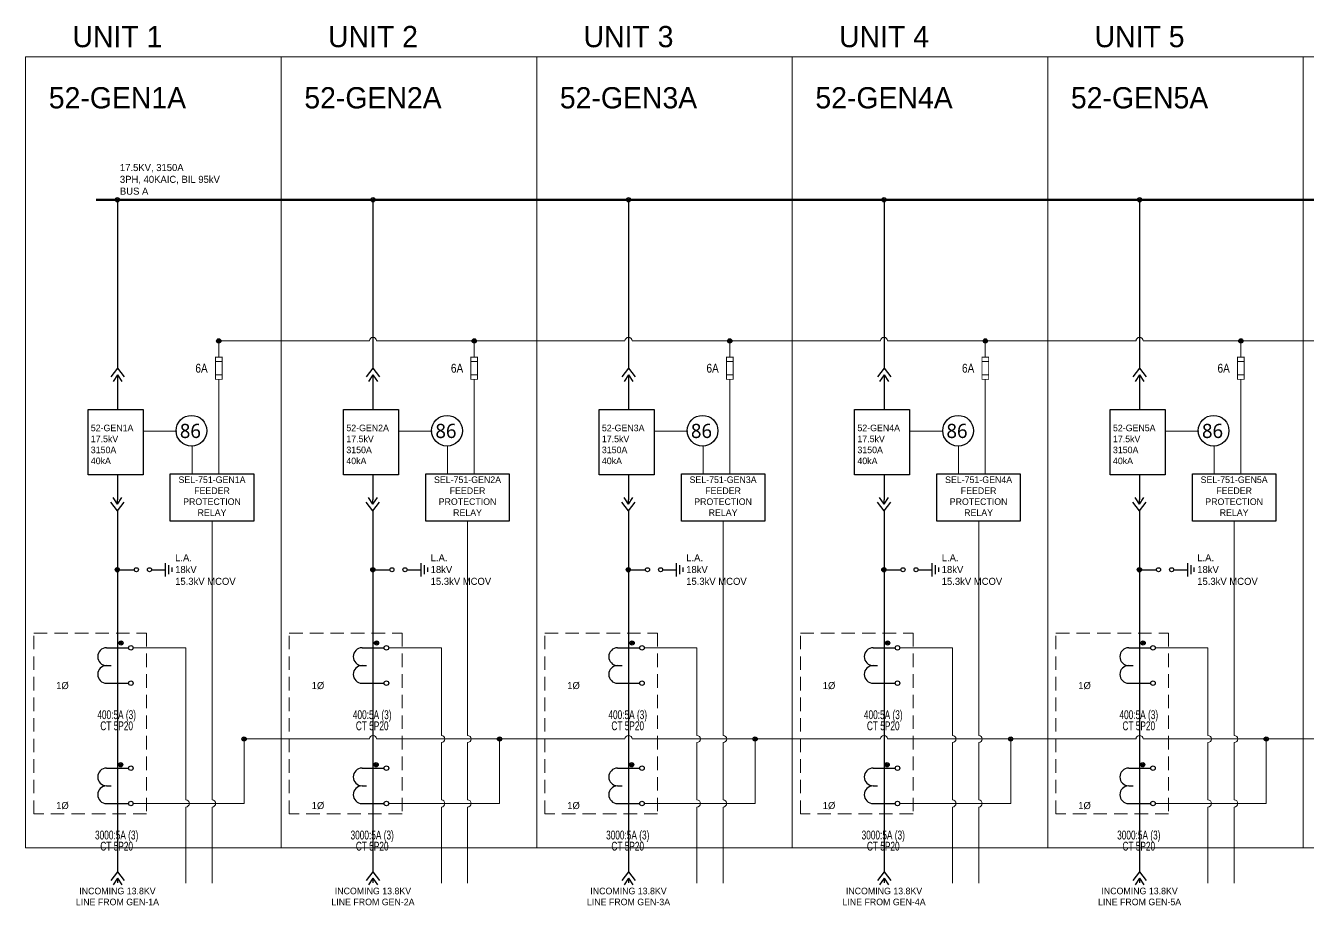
# Model space of a CAD drawing. Header units: metres. Extents: x 0.1 to 36.6, y 3.5 to 21.
# Drawn here: x 0.13 to 18.24, y 8.62 to 21.04 of the extents above; entities that cross this region are included whole.
import ezdxf
from ezdxf.enums import TextEntityAlignment as Align

# ---------------------------------------------------------------- set-up
doc = ezdxf.new("R2010")
doc.units = ezdxf.units.M
doc.header["$LTSCALE"] = 0.15
doc.linetypes.add('DASHED', pattern=[1.524, 1.27, -0.254])
for name, color, linetype, lineweight in [('SLD_BUS', 5, 'Continuous', 50), ('SLD_CONTROL', 7, 'Continuous', 13), ('SLD_CUBICLE', 8, 'Continuous', 13), ('SLD_SYMS', 7, 'Continuous', 25), ('SLD_TEXT', 7, 'Continuous', 13), ('SLD_WIRE', 7, 'Continuous', 25)]:
    doc.layers.add(name, color=color, linetype=linetype, lineweight=lineweight)
doc.layers.add('SYMS', color=7, linetype='Continuous')
doc.layers.add('WIRES', color=7, linetype='Continuous')
doc.styles.add('OpenSans', font='OpenSans-Regular.ttf')
doc.styles.add('WD', font='txt')

# ---------------------------------------------------------------- blocks, each defined once
blk = doc.blocks.new('WDDOT')
for radius in [0.03, 0.0187, 0.00929]:
    blk.add_circle((0, 0), radius)
blk = doc.blocks.new('VFU1_1-')
at = {"const_width": 0.0125}
blk.add_lwpolyline([(-0.047, 0.156), (-0.047, -0.156), (0.047, -0.156), (0.047, 0.156)], close=True, dxfattribs=at)
for points in [[(-0.047, 0.094), (0.047, 0.094)], [(-0.047, -0.094), (0.047, -0.094)]]:
    blk.add_lwpolyline(points, dxfattribs=at)
at = {"style": 'WD', "width": 0.85}
for tag, p in [('INST', (0.125, 0.281)), ('LOC', (0.125, 0.109)), ('TAG1', (0.127, -0.061)), ('DESC1', (0.125, -0.234)), ('DESC2', (0.125, -0.406)), ('DESC3', (0.125, -0.578))]:
    blk.add_attdef(tag, p, '', height=0.125, dxfattribs=at)
at = {"linetype": 'Continuous', "style": 'WD', "width": 0.85, "flags": 8}
blk.add_attdef('TERM01', text='', height=0.125, dxfattribs=at).set_placement((-0.055, 0.175), align=Align.RIGHT)
at = {"style": 'WD', "width": 0.85}
blk.add_attdef('RATING1', text='', height=0.125, dxfattribs=at).set_placement((-0.156, -0.062), align=Align.RIGHT)
at = {"color": 7, "style": 'WD'}
for tag, p in [('X4LINK', (-0.125, 0)), ('X1LINK', (0.125, 0))]:
    blk.add_attdef(tag, p, '', height=0.01, dxfattribs=at)
at = {"color": 7, "style": 'WD', "flags": 1}
for tag, p in [('X2TERM01', (0, 0.156)), ('X8TERM02', (0, -0.156))]:
    blk.add_attdef(tag, p, '', height=0.0125, dxfattribs=at)
at = {"linetype": 'Continuous', "style": 'WD', "width": 0.85, "flags": 8}
blk.add_attdef('TERM02', text='', height=0.125, dxfattribs=at).set_placement((-0.041, -0.182), align=Align.TOP_RIGHT)
at = {"style": 'WD', "flags": 9}
for tag, p in [('WDBLKNAM', (-0.129, -0.169)), ('FAMILY', (-0.142, -0.036)), ('WDTYPE', (-0.129, -0.153))]:
    blk.add_attdef(tag, text='', height=0.01, dxfattribs=at).set_placement(p, align=Align.RIGHT)
at = {"linetype": 'Continuous', "style": 'WD', "flags": 9}
blk.add_attdef('ASSYCODE', text='', height=0.01, dxfattribs=at).set_placement((-0.153, -0.106), align=Align.CENTER)
for tag, p in [('MFG', (-0.142, -0.088)), ('CAT', (-0.142, -0.073))]:
    blk.add_attdef(tag, text='', height=0.01, dxfattribs=at).set_placement(p, align=Align.RIGHT)
blk = doc.blocks.new('VCN1PJ')
for p, q in [((0, 0.062), (-0.094, -0.062)), ((0, 0.062), (0.094, -0.062)), ((0, -0.031), (-0.062, -0.125)), ((0, -0.031), (0.062, -0.125)), ((0, -0.031), (0, -0.094))]:
    blk.add_line(p, q)
at = {"style": 'WD', "width": 0.7}
for tag, p in [('INST', (0.229, 0.85)), ('LOC', (-0.062, 0.68)), ('DESC1', (-0.062, 0.511)), ('DESC2', (-0.062, 0.354))]:
    blk.add_attdef(tag, text='', height=0.125, dxfattribs=at).set_placement(p, align=Align.RIGHT)
at = {"style": 'WD'}
blk.add_attdef('TAG1', text='', height=0.125, dxfattribs=at).set_placement((-0.062, 0.094), align=Align.RIGHT)
at = {"linetype": 'Continuous', "style": 'WD', "flags": 8}
blk.add_attdef('TERM02', (0.047, 0.062), '', height=0.125, dxfattribs=at)
at = {"style": 'WD'}
for tag, p, height, flags in [('WDBLKNAM', (-0.132, 0.045), 0.01, 9), ('FAMILY', (-0.132, 0.064), 0.01, 9), ('X2TERM02', (0, 0.062), 0.0125, 1), ('X2TERMDESC02', (0.026, 0.042), 0.01, 1), ('X8TERM01', (0, -0.094), 0.0125, 1), ('X8TERMDESC01', (0.013, -0.115), 0.01, 1)]:
    blk.add_attdef(tag, p, '', height=height, dxfattribs=dict(at, flags=flags))
at = {"linetype": 'Continuous', "style": 'WD', "flags": 9}
for tag, p in [('MFG', (-0.109, 0)), ('CAT', (-0.107, 0.019)), ('ASSYCODE', (-0.109, -0.014))]:
    blk.add_attdef(tag, text='', height=0.01, dxfattribs=at).set_placement(p, align=Align.CENTER)
at = {"style": 'WD'}
for tag, p in [('X4LINK', (-0.125, -0.062)), ('X1LINK', (0.125, -0.062))]:
    blk.add_attdef(tag, p, '', height=0.01, dxfattribs=at)
at = {"linetype": 'Continuous', "style": 'WD', "flags": 8}
blk.add_attdef('TERM01', text='', height=0.125, dxfattribs=at).set_placement((0.047, -0.156), align=Align.TOP_LEFT)
blk = doc.blocks.new('HGND2')
for p, q in [((0, 0.09375), (0, -0.09375)), ((0.046875, 0.0625), (0.046875, -0.0625)), ((0.09375, 0.03125), (0.09375, -0.03125))]:
    blk.add_line(p, q)
at = {"style": 'WD', "flags": 1}
blk.add_attdef('X4TERM01', (0, 0), '', height=0.01, dxfattribs=at)
blk = doc.blocks.new('ARRESTER')
at = {"color": 7, "ltscale": 0.2}
for centre in [(0.27, 0), (0.455, 0)]:
    blk.add_circle(centre, 0.0289, dxfattribs=at)
at = {"layer": 'WIRES', "color": 7, "ltscale": 0.2}
for p, q in [((0, 0), (0.241, 0)), ((0.484, 0), (0.677, 0))]:
    blk.add_line(p, q, dxfattribs=at)
at = {"layer": 'SYMS', "color": 7, "ltscale": 0.2}
for name, p in [('WDDOT', (0, 0)), ('HGND2', (0.677, 0))]:
    blk.add_blockref(name, p, dxfattribs=at)
at = {"color": 7, "ltscale": 0.2, "insert": (0.817, 0.22), "char_height": 0.1, "attachment_point": 1, "style": 'WD'}
blk.add_mtext('L.A.\\P18kV\\P15.3kV MCOV', dxfattribs=at)
blk = doc.blocks.new('VXF1CT')
for p, q in [((-0.344, 0.25), (-0.032, 0.25)), ((-0.344, 0), (-0.281, 0)), ((-0.344, -0.25), (-0.032, -0.25))]:
    blk.add_line(p, q)
for centre in [(0, 0.249), (0, -0.249)]:
    blk.add_circle(centre, 0.0322)
for centre in [(-0.344, 0.125), (-0.344, -0.125)]:
    blk.add_arc(centre, 0.125, 90, 270)
at = {"linetype": 'Continuous', "style": 'WD', "flags": 8}
for tag, p in [('TERM02', (-0.045, 0.267)), ('TERM01', (-0.055, -0.231))]:
    blk.add_attdef(tag, text='', height=0.125, dxfattribs=at).set_placement(p, align=Align.RIGHT)
at = {"style": 'WD'}
for tag, p, height, flags in [('FAMILY', (-0.196, 0.191), 0.01, 9), ('X2TERM02', (0, 0.281), 0.0125, 1), ('X1TERM02', (0.032, 0.249), 0.0125, 1), ('X8TERM01', (0, -0.283), 0.0125, 1), ('X1TERM01', (0.032, -0.251), 0.0125, 1)]:
    blk.add_attdef(tag, p, '', height=height, dxfattribs=dict(at, flags=flags))
blk.add_attdef('TYPE', text='', height=0.125, dxfattribs=at).set_placement((-0.047, -0.047), align=Align.CENTER)
at = {"linetype": 'Continuous', "style": 'WD', "flags": 9}
for tag, p in [('ASSYCODE', (-0.171, 0.119)), ('MFG', (-0.173, 0.143)), ('CAT', (-0.171, 0.162))]:
    blk.add_attdef(tag, text='', height=0.01, dxfattribs=at).set_placement(p, align=Align.CENTER)
at = {"style": 'WD'}
blk.add_attdef('TAG1', (0.281, 0.031), '', height=0.125, dxfattribs=at)
at = {"style": 'WD', "width": 0.7}
blk.add_attdef('RATING1', (0.281, -0.125), '', height=0.125, dxfattribs=at)
for tag, p in [('INST', (-0.227, -0.422)), ('LOC', (-0.201, -0.601)), ('DESC1', (-0.201, -0.757)), ('DESC2', (-0.201, -0.914))]:
    blk.add_attdef(tag, text='', height=0.125, dxfattribs=at).set_placement(p, align=Align.CENTER)
blk = doc.blocks.new('DEVICE_BUBBLE')
blk.add_circle((-0.008, 0.004), 0.217)
at = {"style": 'OpenSans'}
blk.add_attdef('DB', (-0.172, -0.099), '', height=0.2, dxfattribs=at)

msp = doc.modelspace()

# ---------------------------------------------------------------- linework, layer by layer
at = {"layer": 'SLD_BUS'}
msp.add_line((1.13, 18.583), (33.92, 18.583), dxfattribs=at)
at = {"layer": 'SLD_CONTROL'}
for p, q in [((2.861, 16.36), (2.861, 16.59)), ((2.861, 16.59), (4.99, 16.59)), ((5.09, 16.59), (8.6, 16.59)), ((6.471, 16.36), (6.471, 16.59)), ((8.7, 16.59), (12.21, 16.59)), ((10.081, 16.36), (10.081, 16.59)), ((12.31, 16.59), (15.82, 16.59)), ((13.691, 16.36), (13.691, 16.59)), ((15.92, 16.59), (19.43, 16.59)), ((17.301, 16.36), (17.301, 16.59)), ((2.861, 14.715), (2.861, 16.048)), ((6.471, 14.715), (6.471, 16.048)), ((10.081, 14.715), (10.081, 16.048)), ((13.691, 14.715), (13.691, 16.048)), ((17.301, 14.715), (17.301, 16.048)), ((1.792, 15.318), (2.267, 15.318)), ((5.402, 15.318), (5.877, 15.318)), ((9.012, 15.318), (9.487, 15.318)), ((12.622, 15.318), (13.097, 15.318)), ((16.232, 15.318), (16.707, 15.318)), ((2.484, 15.101), (2.484, 14.715)), ((6.094, 15.101), (6.094, 14.715)), ((9.704, 15.101), (9.704, 14.715)), ((13.314, 15.101), (13.314, 14.715)), ((16.924, 15.101), (16.924, 14.715)), ((2.767, 10.109), (2.767, 14.043)), ((6.377, 11.02), (6.377, 14.043)), ((9.987, 11.02), (9.987, 14.043)), ((13.597, 11.02), (13.597, 14.043)), ((17.207, 11.02), (17.207, 14.043)), ((1.654, 12.255), (2.396, 12.255)), ((2.396, 10.109), (2.396, 12.255)), ((5.264, 12.255), (6.006, 12.255)), ((6.006, 11.02), (6.006, 12.255)), ((8.874, 12.255), (9.616, 12.255)), ((9.616, 11.02), (9.616, 12.255)), ((12.484, 12.255), (13.226, 12.255)), ((13.226, 11.02), (13.226, 12.255)), ((16.094, 12.255), (16.836, 12.255)), ((16.836, 11.02), (16.836, 12.255)), ((3.219, 10.059), (3.219, 10.97)), ((3.219, 10.97), (4.99, 10.97)), ((5.09, 10.97), (8.6, 10.97)), ((6.006, 10.109), (6.006, 10.92)), ((6.377, 10.109), (6.377, 10.92)), ((6.829, 10.059), (6.829, 10.97)), ((8.7, 10.97), (12.21, 10.97)), ((9.616, 10.109), (9.616, 10.92)), ((9.987, 10.109), (9.987, 10.92)), ((10.439, 10.059), (10.439, 10.97)), ((12.31, 10.97), (15.82, 10.97)), ((13.226, 10.109), (13.226, 10.92)), ((13.597, 10.109), (13.597, 10.92)), ((14.049, 10.059), (14.049, 10.97)), ((15.92, 10.97), (19.43, 10.97)), ((16.836, 10.109), (16.836, 10.92)), ((17.207, 10.109), (17.207, 10.92)), ((17.659, 10.059), (17.659, 10.97)), ((1.654, 10.059), (3.219, 10.059)), ((2.396, 8.936), (2.396, 10.009)), ((2.767, 8.936), (2.767, 10.009)), ((5.264, 10.059), (6.829, 10.059)), ((6.006, 8.936), (6.006, 10.009)), ((6.377, 8.936), (6.377, 10.009)), ((8.874, 10.059), (10.439, 10.059)), ((9.616, 8.936), (9.616, 10.009)), ((9.987, 8.936), (9.987, 10.009)), ((12.484, 10.059), (14.049, 10.059)), ((13.226, 8.936), (13.226, 10.009)), ((13.597, 8.936), (13.597, 10.009)), ((16.094, 10.059), (17.659, 10.059)), ((16.836, 8.936), (16.836, 10.009)), ((17.207, 8.936), (17.207, 10.009))]:
    msp.add_line(p, q, dxfattribs=at)
for centre, start, end in [((5.04, 16.59), 0, 180), ((8.65, 16.59), 0, 180), ((12.26, 16.59), 0, 180), ((15.87, 16.59), 0, 180), ((5.04, 10.97), 0, 180), ((6.006, 10.97), 270, 90), ((6.377, 10.97), 270, 90), ((8.65, 10.97), 0, 180), ((9.616, 10.97), 270, 90), ((9.987, 10.97), 270, 90), ((12.26, 10.97), 0, 180), ((13.226, 10.97), 270, 90), ((13.597, 10.97), 270, 90), ((15.87, 10.97), 0, 180), ((16.836, 10.97), 270, 90), ((17.207, 10.97), 270, 90), ((2.396, 10.059), 270, 90), ((2.767, 10.059), 270, 90), ((6.006, 10.059), 270, 90), ((6.377, 10.059), 270, 90), ((9.616, 10.059), 270, 90), ((9.987, 10.059), 270, 90), ((13.226, 10.059), 270, 90), ((13.597, 10.059), 270, 90), ((16.836, 10.059), 270, 90), ((17.207, 10.059), 270, 90)]:
    msp.add_arc(centre, 0.05, start, end, dxfattribs=at)
at = {"layer": 'SLD_CUBICLE'}
for points in [[(0.133, 20.602), (3.743, 20.602), (3.743, 9.435), (0.133, 9.435)], [(3.743, 20.602), (7.353, 20.602), (7.353, 9.435), (3.743, 9.435)], [(7.353, 20.602), (10.963, 20.602), (10.963, 9.435), (7.353, 9.435)], [(10.963, 20.602), (14.573, 20.602), (14.573, 9.435), (10.963, 9.435)], [(14.573, 20.602), (18.183, 20.602), (18.183, 9.435), (14.573, 9.435)], [(18.183, 20.602), (21.793, 20.602), (21.793, 9.435), (18.183, 9.435)]]:
    msp.add_lwpolyline(points, close=True, dxfattribs=at)
at = {"layer": 'SLD_CUBICLE', "linetype": 'DASHED'}
for points in [[(0.248, 12.465), (1.841, 12.465), (1.841, 9.912), (0.248, 9.912)], [(3.858, 12.465), (5.451, 12.465), (5.451, 9.912), (3.858, 9.912)], [(7.468, 12.465), (9.061, 12.465), (9.061, 9.912), (7.468, 9.912)], [(11.078, 12.465), (12.671, 12.465), (12.671, 9.912), (11.078, 9.912)], [(14.688, 12.465), (16.281, 12.465), (16.281, 9.912), (14.688, 9.912)]]:
    msp.add_lwpolyline(points, close=True, dxfattribs=at)
at = {"layer": 'SLD_SYMS'}
for points in [[(1.015, 15.622), (1.792, 15.622), (1.792, 14.701), (1.015, 14.701)], [(4.625, 15.622), (5.402, 15.622), (5.402, 14.701), (4.625, 14.701)], [(8.235, 15.622), (9.012, 15.622), (9.012, 14.701), (8.235, 14.701)], [(11.845, 15.622), (12.622, 15.622), (12.622, 14.701), (11.845, 14.701)], [(15.455, 15.622), (16.232, 15.622), (16.232, 14.701), (15.455, 14.701)], [(2.177, 14.715), (3.355, 14.715), (3.355, 14.043), (2.177, 14.043)], [(5.787, 14.715), (6.965, 14.715), (6.965, 14.043), (5.787, 14.043)], [(9.397, 14.715), (10.575, 14.715), (10.575, 14.043), (9.397, 14.043)], [(13.007, 14.715), (14.185, 14.715), (14.185, 14.043), (13.007, 14.043)], [(16.617, 14.715), (17.795, 14.715), (17.795, 14.043), (16.617, 14.043)]]:
    msp.add_lwpolyline(points, close=True, dxfattribs=at)
at = {"layer": 'SLD_WIRE'}
for p, q in [((1.43, 18.583), (1.43, 16.207)), ((5.04, 18.583), (5.04, 16.207)), ((8.65, 18.583), (8.65, 16.207)), ((12.26, 18.583), (12.26, 16.207)), ((15.87, 18.583), (15.87, 16.207)), ((1.43, 16.051), (1.43, 15.622)), ((5.04, 16.051), (5.04, 15.622)), ((8.65, 16.051), (8.65, 15.622)), ((12.26, 16.051), (12.26, 15.622)), ((15.87, 16.051), (15.87, 15.622)), ((1.43, 14.701), (1.43, 14.346)), ((5.04, 14.701), (5.04, 14.346)), ((8.65, 14.701), (8.65, 14.346)), ((12.26, 14.701), (12.26, 14.346)), ((15.87, 14.701), (15.87, 14.346)), ((1.43, 14.189), (1.43, 9.097)), ((5.04, 14.189), (5.04, 9.097)), ((8.65, 14.189), (8.65, 9.097)), ((12.26, 14.189), (12.26, 9.097)), ((15.87, 14.189), (15.87, 9.097))]:
    msp.add_line(p, q, dxfattribs=at)

# ---------------------------------------------------------------- block references
at = {"layer": 'SLD_SYMS'}
for name, p in [('WDDOT', (1.43, 18.583)), ('WDDOT', (5.04, 18.583)), ('WDDOT', (8.65, 18.583)), ('WDDOT', (12.26, 18.583)), ('WDDOT', (15.87, 18.583)), ('WDDOT', (2.861, 16.59)), ('WDDOT', (6.471, 16.59)), ('WDDOT', (10.081, 16.59)), ('WDDOT', (13.691, 16.59)), ('WDDOT', (17.301, 16.59)), ('VCN1PJ', (1.43, 16.144)), ('VCN1PJ', (5.04, 16.144)), ('VCN1PJ', (8.65, 16.144)), ('VCN1PJ', (12.26, 16.144)), ('VCN1PJ', (15.87, 16.144)), ('ARRESTER', (1.428, 13.359)), ('ARRESTER', (5.038, 13.359)), ('ARRESTER', (8.648, 13.359)), ('ARRESTER', (12.258, 13.359)), ('ARRESTER', (15.868, 13.359)), ('WDDOT', (1.48, 12.325)), ('WDDOT', (5.09, 12.325)), ('WDDOT', (8.7, 12.325)), ('WDDOT', (12.31, 12.325)), ('WDDOT', (15.92, 12.325)), ('WDDOT', (3.219, 10.97)), ('WDDOT', (6.829, 10.97)), ('WDDOT', (10.439, 10.97)), ('WDDOT', (14.049, 10.97)), ('WDDOT', (17.659, 10.97)), ('WDDOT', (1.474, 10.606)), ('WDDOT', (5.084, 10.606)), ('WDDOT', (8.694, 10.606)), ('WDDOT', (12.304, 10.606)), ('WDDOT', (15.914, 10.606)), ('VCN1PJ', (1.43, 9.034)), ('VCN1PJ', (5.04, 9.034)), ('VCN1PJ', (8.65, 9.034)), ('VCN1PJ', (12.26, 9.034)), ('VCN1PJ', (15.87, 9.034))]:
    msp.add_blockref(name, p, dxfattribs=at)
ref = msp.add_blockref('VFU1_1-', (2.861, 16.204), dxfattribs=at)
ref.add_attrib('RATING1', '6A', dxfattribs={"layer": '0', "height": 0.125, "style": 'WD', "width": 0.85}).set_placement((2.705, 16.142), align=Align.RIGHT)
ref = msp.add_blockref('VFU1_1-', (6.471, 16.204), dxfattribs=at)
ref.add_attrib('RATING1', '6A', dxfattribs={"layer": '0', "height": 0.125, "style": 'WD', "width": 0.85}).set_placement((6.315, 16.142), align=Align.RIGHT)
ref = msp.add_blockref('VFU1_1-', (10.081, 16.204), dxfattribs=at)
ref.add_attrib('RATING1', '6A', dxfattribs={"layer": '0', "height": 0.125, "style": 'WD', "width": 0.85}).set_placement((9.925, 16.142), align=Align.RIGHT)
ref = msp.add_blockref('VFU1_1-', (13.691, 16.204), dxfattribs=at)
ref.add_attrib('RATING1', '6A', dxfattribs={"layer": '0', "height": 0.125, "style": 'WD', "width": 0.85}).set_placement((13.535, 16.142), align=Align.RIGHT)
ref = msp.add_blockref('VFU1_1-', (17.301, 16.204), dxfattribs=at)
ref.add_attrib('RATING1', '6A', dxfattribs={"layer": '0', "height": 0.125, "style": 'WD', "width": 0.85}).set_placement((17.145, 16.142), align=Align.RIGHT)
for p in [(2.484, 15.318), (6.094, 15.318), (9.704, 15.318), (13.314, 15.318), (16.924, 15.318)]:
    msp.add_blockref('DEVICE_BUBBLE', p, dxfattribs=at).add_auto_attribs({'DB': '86'})
at = {"layer": 'SLD_SYMS', "rotation": 180}
for p in [(1.43, 14.252), (5.04, 14.252), (8.65, 14.252), (12.26, 14.252), (15.87, 14.252)]:
    msp.add_blockref('VCN1PJ', p, dxfattribs=at)
at = {"layer": 'SLD_SYMS'}
ref = msp.add_blockref('VXF1CT', (1.62, 12.007), dxfattribs=at)
ref.add_attrib('DESC1', '400:5A (3)', dxfattribs={"layer": '0', "height": 0.125, "style": 'WD', "width": 0.7}).set_placement((1.419, 11.25), align=Align.CENTER)
ref.add_attrib('DESC2', 'CT 5P20', dxfattribs={"layer": '0', "height": 0.125, "style": 'WD', "width": 0.7}).set_placement((1.419, 11.093), align=Align.CENTER)
ref = msp.add_blockref('VXF1CT', (5.23, 12.007), dxfattribs=at)
ref.add_attrib('DESC1', '400:5A (3)', dxfattribs={"layer": '0', "height": 0.125, "style": 'WD', "width": 0.7}).set_placement((5.029, 11.25), align=Align.CENTER)
ref.add_attrib('DESC2', 'CT 5P20', dxfattribs={"layer": '0', "height": 0.125, "style": 'WD', "width": 0.7}).set_placement((5.029, 11.093), align=Align.CENTER)
ref = msp.add_blockref('VXF1CT', (8.84, 12.007), dxfattribs=at)
ref.add_attrib('DESC1', '400:5A (3)', dxfattribs={"layer": '0', "height": 0.125, "style": 'WD', "width": 0.7}).set_placement((8.639, 11.25), align=Align.CENTER)
ref.add_attrib('DESC2', 'CT 5P20', dxfattribs={"layer": '0', "height": 0.125, "style": 'WD', "width": 0.7}).set_placement((8.639, 11.093), align=Align.CENTER)
ref = msp.add_blockref('VXF1CT', (12.45, 12.007), dxfattribs=at)
ref.add_attrib('DESC1', '400:5A (3)', dxfattribs={"layer": '0', "height": 0.125, "style": 'WD', "width": 0.7}).set_placement((12.249, 11.25), align=Align.CENTER)
ref.add_attrib('DESC2', 'CT 5P20', dxfattribs={"layer": '0', "height": 0.125, "style": 'WD', "width": 0.7}).set_placement((12.249, 11.093), align=Align.CENTER)
ref = msp.add_blockref('VXF1CT', (16.06, 12.007), dxfattribs=at)
ref.add_attrib('DESC1', '400:5A (3)', dxfattribs={"layer": '0', "height": 0.125, "style": 'WD', "width": 0.7}).set_placement((15.859, 11.25), align=Align.CENTER)
ref.add_attrib('DESC2', 'CT 5P20', dxfattribs={"layer": '0', "height": 0.125, "style": 'WD', "width": 0.7}).set_placement((15.859, 11.093), align=Align.CENTER)
ref = msp.add_blockref('VXF1CT', (1.62, 10.308), dxfattribs=at)
ref.add_attrib('DESC1', '3000:5A (3)', dxfattribs={"layer": '0', "height": 0.125, "style": 'WD', "width": 0.7}).set_placement((1.419, 9.551), align=Align.CENTER)
ref.add_attrib('DESC2', 'CT 5P20', dxfattribs={"layer": '0', "height": 0.125, "style": 'WD', "width": 0.7}).set_placement((1.419, 9.394), align=Align.CENTER)
ref = msp.add_blockref('VXF1CT', (5.23, 10.308), dxfattribs=at)
ref.add_attrib('DESC1', '3000:5A (3)', dxfattribs={"layer": '0', "height": 0.125, "style": 'WD', "width": 0.7}).set_placement((5.029, 9.551), align=Align.CENTER)
ref.add_attrib('DESC2', 'CT 5P20', dxfattribs={"layer": '0', "height": 0.125, "style": 'WD', "width": 0.7}).set_placement((5.029, 9.394), align=Align.CENTER)
ref = msp.add_blockref('VXF1CT', (8.84, 10.308), dxfattribs=at)
ref.add_attrib('DESC1', '3000:5A (3)', dxfattribs={"layer": '0', "height": 0.125, "style": 'WD', "width": 0.7}).set_placement((8.639, 9.551), align=Align.CENTER)
ref.add_attrib('DESC2', 'CT 5P20', dxfattribs={"layer": '0', "height": 0.125, "style": 'WD', "width": 0.7}).set_placement((8.639, 9.394), align=Align.CENTER)
ref = msp.add_blockref('VXF1CT', (12.45, 10.308), dxfattribs=at)
ref.add_attrib('DESC1', '3000:5A (3)', dxfattribs={"layer": '0', "height": 0.125, "style": 'WD', "width": 0.7}).set_placement((12.249, 9.551), align=Align.CENTER)
ref.add_attrib('DESC2', 'CT 5P20', dxfattribs={"layer": '0', "height": 0.125, "style": 'WD', "width": 0.7}).set_placement((12.249, 9.394), align=Align.CENTER)
ref = msp.add_blockref('VXF1CT', (16.06, 10.308), dxfattribs=at)
ref.add_attrib('DESC1', '3000:5A (3)', dxfattribs={"layer": '0', "height": 0.125, "style": 'WD', "width": 0.7}).set_placement((15.859, 9.551), align=Align.CENTER)
ref.add_attrib('DESC2', 'CT 5P20', dxfattribs={"layer": '0', "height": 0.125, "style": 'WD', "width": 0.7}).set_placement((15.859, 9.394), align=Align.CENTER)

# ---------------------------------------------------------------- texts
at = {"layer": 'SLD_TEXT'}
for s, insert, char_height, attachment_point in [('UNIT 1', (1.43, 21.037), 0.3, 2), ('UNIT 2', (5.04, 21.037), 0.3, 2), ('UNIT 3', (8.65, 21.037), 0.3, 2), ('UNIT 4', (12.26, 21.037), 0.3, 2), ('UNIT 5', (15.87, 21.037), 0.3, 2), ('52-GEN1A', (1.43, 20.173), 0.3, 2), ('52-GEN2A', (5.04, 20.173), 0.3, 2), ('52-GEN3A', (8.65, 20.173), 0.3, 2), ('52-GEN4A', (12.26, 20.173), 0.3, 2), ('52-GEN5A', (15.87, 20.173), 0.3, 2), ('17.5KV, 3150A\\P3PH, 40KAIC, BIL 95kV\\PBUS A', (1.465, 19.088), 0.1, 1), ('52-GEN1A\\P17.5kV\\P3150A\\P40kA', (1.054, 15.408), 0.093, 1), ('52-GEN2A\\P17.5kV\\P3150A\\P40kA', (4.664, 15.408), 0.093, 1), ('52-GEN3A\\P17.5kV\\P3150A\\P40kA', (8.274, 15.408), 0.093, 1), ('52-GEN4A\\P17.5kV\\P3150A\\P40kA', (11.884, 15.408), 0.093, 1), ('52-GEN5A\\P17.5kV\\P3150A\\P40kA', (15.494, 15.408), 0.093, 1), ('SEL-751-GEN1A\\PFEEDER\\PPROTECTION\\PRELAY', (2.766, 14.677), 0.093, 2), ('SEL-751-GEN2A\\PFEEDER\\PPROTECTION\\PRELAY', (6.376, 14.677), 0.093, 2), ('SEL-751-GEN3A\\PFEEDER\\PPROTECTION\\PRELAY', (9.986, 14.677), 0.093, 2), ('SEL-751-GEN4A\\PFEEDER\\PPROTECTION\\PRELAY', (13.596, 14.677), 0.093, 2), ('SEL-751-GEN5A\\PFEEDER\\PPROTECTION\\PRELAY', (17.206, 14.677), 0.093, 2), ('1%%C', (0.653, 11.774), 0.1, 2), ('1%%C', (4.263, 11.774), 0.1, 2), ('1%%C', (7.873, 11.774), 0.1, 2), ('1%%C', (11.483, 11.774), 0.1, 2), ('1%%C', (15.093, 11.774), 0.1, 2), ('1%%C', (0.653, 10.08), 0.1, 2), ('1%%C', (4.263, 10.08), 0.1, 2), ('1%%C', (7.873, 10.08), 0.1, 2), ('1%%C', (11.483, 10.08), 0.1, 2), ('1%%C', (15.093, 10.08), 0.1, 2), ('INCOMING 13.8KV\\PLINE FROM GEN-1A', (1.43, 8.87), 0.093, 2), ('INCOMING 13.8KV\\PLINE FROM GEN-2A', (5.04, 8.87), 0.093, 2), ('INCOMING 13.8KV\\PLINE FROM GEN-3A', (8.65, 8.87), 0.093, 2), ('INCOMING 13.8KV\\PLINE FROM GEN-4A', (12.26, 8.87), 0.093, 2), ('INCOMING 13.8KV\\PLINE FROM GEN-5A', (15.87, 8.87), 0.093, 2)]:
    msp.add_mtext(s, dxfattribs=dict(at, insert=insert, char_height=char_height, attachment_point=attachment_point))

doc.saveas('drawing.dxf')
